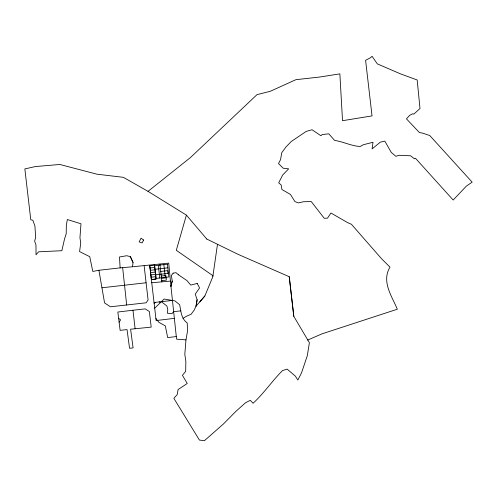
<?xml version="1.0" encoding="UTF-8"?>
<svg xmlns="http://www.w3.org/2000/svg" width="497" height="497" viewBox="0 0 497 497"><rect width="100%" height="100%" fill="white"/><g stroke="black" fill="none" stroke-linecap="round" stroke-linejoin="round"><path stroke-width="0.75" d="M154.697 308.171L164.122 299.026L174.938 300.909L179.678 304.729C180.927 311.259 181.231 318.726 187.214 322.975L187.562 330.834L185.977 339.867L184.816 354.274L185.853 361.35L185.673 371.414L182.418 375.297L187.251 383.473L178.088 389.567L177.212 394.593L173.851 398.314L199.409 440.062L204.391 440.715L223.414 423.997L236.069 411.187L245.518 402.769L250.295 400.321L253.06 403.278C263.888 393.375 272.114 380.938 282.544 370.563L287.148 369.122L295.38 376.148L297.846 380.019L301.542 372.843L307.283 355.777L309.401 342.706L293.802 316.359L289.229 276.723M120.119 267.883L132.506 266.771L133.053 262.491L130.388 256.657L126.729 255.725L119.491 256.98L120.119 267.883L98.903 270.275L92.802 271.437L89.746 256.694L79.582 251.581L80.738 243.101L79.949 237.777L80.986 223.793L67.356 219.531L66.337 225.222L66.207 233.807L64.56 238.871L61.852 250.712L38.573 251.805L36.026 254.806L35.97 244.922L34.622 241.132L35.666 237.597L34.92 225.961L32.821 220.246L30.777 219.749L24.85 168.918L35.449 166.551L59.864 164.476L96.834 174.174L123.38 177.33L148.019 191.351L186.406 215.12L206.771 239.038M212.815 276.699L217.487 244.294M182.983 318.422L186.232 316.353L191.115 314.247L194.203 310.085L196.042 306.084L197.104 299.703L195.259 294.1L199.57 287.962L197.197 283.433M196.066 306.084L197.129 299.697M185.977 339.867L176.578 339.178L170.949 286.309L172.223 281.06L171.378 275.456L173.142 273.151M170.974 286.303L172.248 281.053M186.406 215.12L176.298 250.32L212.977 275.723M196.042 306.084L204.863 295.982L212.84 276.692M199.875 301.909L204.839 295.982M119.112 322.261L120.585 319.869L118.615 318.285M154.169 303.599L155.437 302.35L172.44 300.437M148.019 191.351L190.519 157.499L257.011 94.641L270.293 91.286L295.926 79.675L319.745 77.029L339.867 73.86L342.52 120.696L372.036 115.9L365.599 60.33L370.538 57.708L372.079 56.285L377.316 63.858L400.253 73.767L417.176 79.98L419.996 108.52L413.808 114.148L412.746 113.726L409.596 115.385L406.471 118.864L419.443 132.593L422.5 133.09L429.768 135.538L472.15 182.144L466.366 186.12L453.165 200.024L415.411 158.195L414.417 158.81L410.659 155.809L399.016 155.257L395.898 156.338L391.288 152.455L384.815 141.105L380.342 142.154L372.085 148.895L373.017 142.279L363.388 144.72L360.182 146.491C351.317 146.019 343.34 141.682 334.618 140.421L328.803 133.836L322.28 134.557L320.857 135.712L312.048 129.754L306.251 131.376L291.285 141.483L285.986 146.957L281.799 152.641L280.513 159.73L278.519 163.525L283.128 168.197L288.664 168.85L282.681 174.994L278.687 182.828L281.134 184.909L281.905 189.494L290.478 194.482L294.883 201.521L298.231 202.925L303.412 201.763L311.246 201.558L324.243 218.295L327.498 218.164L330.965 213.014L347.67 222.662L351.41 224.259L381.497 258.682L389.99 267.131C381.28 281.414 391.773 296.082 397.345 309.215L321.894 333.878L307.631 340.103M197.222 283.427L190.786 285.092L186.903 280.538L178.33 274.717M173.124 273.157L175.981 272.66L178.348 274.717M180.877 310.836L173.733 311.687L171.856 313.713L167.321 313.172L167.793 309.674L166.911 306.053L161.438 301.716M98.903 270.275L101.941 287.788L146.099 282.762M101.941 287.788L104.569 302.921L110.452 306.792L146.137 302.797L148.081 299.989L144.155 265.901M132.979 310.234L117.832 312.029L120.125 330.35L127.046 329.598L129.549 348.291L133.097 347.875L130.593 329.213L151.194 327.119L149.367 311.52L145.199 308.885L132.979 310.234L135.091 328.685M176.193 336.575L167.682 337.581L165.315 325.87L158.878 322.323L155.896 318.484M132.506 266.771L168.732 263.13L170.949 286.309M154.393 265.168L149.783 265.696L151.374 279.513L155.977 278.985M150.051 268.001L154.654 267.473M155.126 269.287L167.862 267.821M150.311 270.306L154.921 269.778M150.579 272.604L155.182 272.076M160.711 271.443L167.619 270.648L167.936 273.412M150.846 274.909L155.449 274.381M155.76 274.81L168.495 273.35M151.107 277.214L155.716 276.686M161.239 276.046L165.843 275.518L166.377 280.122L161.767 280.656M161.506 278.351L166.11 277.823M174.317 318.36L156.139 320.559L149.721 265.317M151.368 279.525L155.996 279.115L154.343 264.789M151.747 282.75L170.297 281.109M154.02 302.344L155.437 302.35M206.752 239.038L237.883 254.253L289.254 276.723L293.826 316.353M159.456 301.816L160.301 302.729M130.363 256.663L133.028 262.497M122.66 267.746L126.679 305.071M163.842 264.628L165.308 277.369M159.872 264.149L161.91 281.855M158.313 265.261L159.779 278.003M143.596 240.02L142.13 242.921L139.16 241.89L141.042 238.181L143.596 240.02M167.446 264.211L154.71 265.678L156.176 278.419L168.912 276.953L167.446 264.211"/></g></svg>
